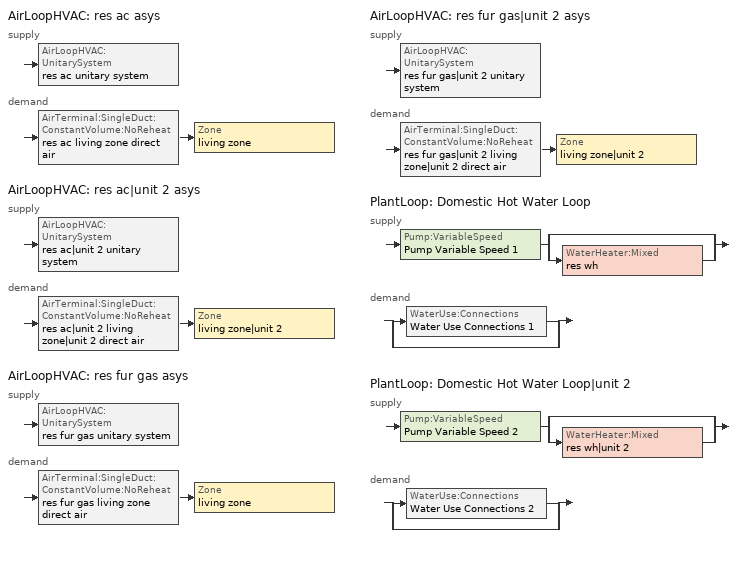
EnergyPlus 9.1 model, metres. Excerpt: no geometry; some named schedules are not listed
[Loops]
AirLoopHVAC 'res ac asys'
 supply: AirLoopHVAC:UnitarySystem 'res ac unitary system'
 demand: AirTerminal:SingleDuct:ConstantVolume:NoReheat 'res ac living zone direct air' > Zone 'living zone'
AirLoopHVAC 'res ac|unit 2 asys'
 supply: AirLoopHVAC:UnitarySystem 'res ac|unit 2 unitary system'
 demand: AirTerminal:SingleDuct:ConstantVolume:NoReheat 'res ac|unit 2 living zone|unit 2 direct air' > Zone 'living zone|unit 2'
AirLoopHVAC 'res fur gas asys'
 supply: AirLoopHVAC:UnitarySystem 'res fur gas unitary system'
 demand: AirTerminal:SingleDuct:ConstantVolume:NoReheat 'res fur gas living zone direct air' > Zone 'living zone'
AirLoopHVAC 'res fur gas|unit 2 asys'
 supply: AirLoopHVAC:UnitarySystem 'res fur gas|unit 2 unitary system'
 demand: AirTerminal:SingleDuct:ConstantVolume:NoReheat 'res fur gas|unit 2 living zone|unit 2 direct air' > Zone 'living zone|unit 2'
PlantLoop 'Domestic Hot Water Loop'
 supply: Pump:VariableSpeed 'Pump Variable Speed 1' > split
  | bypass
  | WaterHeater:Mixed 'res wh'
 demand: split
  | WaterUse:Connections 'Water Use Connections 1'
  | bypass
PlantLoop 'Domestic Hot Water Loop|unit 2'
 supply: Pump:VariableSpeed 'Pump Variable Speed 2' > split
  | bypass
  | WaterHeater:Mixed 'res wh|unit 2'
 demand: split
  | WaterUse:Connections 'Water Use Connections 2'
  | bypass
[ZoneControl:Thermostat] Control Object Type 1=ThermostatSetpoint:DualSetpoint
Name | Zone or ZoneList | Control Type Schedule | Control Name 1
living zone Thermostat | living zone | living zone Thermostat Schedule | living zone temperature setpoint
living zone|unit 2 Thermostat | living zone|unit 2 | living zone|unit 2 Thermostat Schedule | living zone|unit 2 temperature setpoint
[ThermostatSetpoint:DualSetpoint] Heating Setpoint Temperature Schedule=res heating setpoint; Cooling Setpoint Temperature Schedule=res cooling setpoint
living zone temperature setpoint; living zone|unit 2 temperature setpoint
[AirTerminal:SingleDuct:ConstantVolume:NoReheat] Availability Schedule=Always On Discrete; Maximum Air Flow Rate {m3/s}=0.141848
res fur gas living zone direct air; res ac living zone direct air; res fur gas|unit 2 living zone|unit 2 direct air; res ac|unit 2 living zone|unit 2 direct air
[Zone equipment]
living zone: res fur gas living zone direct air, res ac living zone direct air
living zone|unit 2: res fur gas|unit 2 living zone|unit 2 direct air, res ac|unit 2 living zone|unit 2 direct air
[AirLoopHVAC] Design Supply Air Flow Rate {m3/s}=0.141848
res ac asys; res ac|unit 2 asys; res fur gas asys; res fur gas|unit 2 asys
[Sizing:System] Type of Load to Size On=Sensible; Design Outdoor Air Flow Rate {m3/s}=Autosize; Central Heating Maximum System Air Flow Ratio=0.3; Preheat Design Temperature {C}=7; Preheat Design Humidity Ratio {kgWater/kgDryAir}=0.008; Precool Design Temperature {C}=12.8; Precool Design Humidity Ratio {kgWater/kgDryAir}=0.008; Central Cooling Design Supply Air Temperature {C}=12.8; Central Heating Design Supply Air Temperature {C}=16.7; Type of Zone Sum to Use=NonCoincident; 100% Outdoor Air in Cooling=Yes; 100% Outdoor Air in Heating=Yes; Central Cooling Design Supply Air Humidity Ratio {kgWater/kgDryAir}=0.0085; Central Heating Design Supply Air Humidity Ratio {kgWater/kgDryAir}=0.008; Cooling Supply Air Flow Rate Method=DesignDay; Cooling Supply Air Flow Rate {m3/s}=0; Cooling Supply Air Flow Rate Per Floor Area {m3/s-m2}=0.00996765; Cooling Fraction of Autosized Cooling Supply Air Flow Rate=1; Cooling Supply Air Flow Rate Per Unit Cooling Capacity {m3/s-W}=3.94755e-05; Heating Supply Air Flow Rate Method=DesignDay; Heating Supply Air Flow Rate {m3/s}=0; Heating Supply Air Flow Rate Per Floor Area {m3/s-m2}=0.00996765; Heating Fraction of Autosized Heating Supply Air Flow Rate=1; Heating Fraction of Autosized Cooling Supply Air Flow Rate=1; Heating Supply Air Flow Rate Per Unit Heating Capacity {m3/s-W}=3.15882e-05; System Outdoor Air Method=ZoneSum; Zone Maximum Outdoor Air Fraction=1; Cooling Design Capacity Method=CoolingDesignCapacity; Cooling Design Capacity {W}=Autosize; Cooling Design Capacity Per Floor Area {W/m2}=234.7; Fraction of Autosized Cooling Design Capacity=1; Heating Design Capacity Method=HeatingDesignCapacity; Heating Design Capacity {W}=Autosize; Heating Design Capacity Per Floor Area {W/m2}=157; Fraction of Autosized Heating Design Capacity=1; Central Cooling Capacity Control Method=OnOff
res ac asys; res ac|unit 2 asys; res fur gas asys; res fur gas|unit 2 asys
[AvailabilityManager:Scheduled] Schedule=Always On Discrete
res ac asys Availability Manager; res ac|unit 2 asys Availability Manager; res fur gas asys Availability Manager; res fur gas|unit 2 asys Availability Manager
[AirLoopHVAC:UnitarySystem] Control Type=Load; Dehumidification Control Type=None; Availability Schedule=Always On Discrete; Fan Placement=BlowThrough; Supply Air Fan Operating Mode Schedule=Always Off Discrete; DX Heating Coil Sizing Ratio=1; Use DOAS DX Cooling Coil=No; Minimum Supply Air Temperature {C}=2; Latent Load Control=SensibleOnlyLoadControl; Cooling Supply Air Flow Rate Method=SupplyAirFlowRate; Heating Supply Air Flow Rate Method=SupplyAirFlowRate; No Load Supply Air Flow Rate {m3/s}=0; Maximum Supply Air Temperature {C}=48.8889; Maximum Outdoor Dry-Bulb Temperature for Supplemental Heater Operation {C}=21; Maximum Cycling Rate {cycles/hr}=2.5; Heat Pump Time Constant {s}=60; Fraction of On-Cycle Power Use=0.01; Heat Pump Fan Delay Time {s}=60; Ancillary On-Cycle Electric Power {W}=0; Ancillary Off-Cycle Electric Power {W}=0
Name | Controlling Zone or Thermostat Location | Supply Fan | Cooling Coil | Cooling Supply Air Flow Rate {m3/s} | Heating Supply Air Flow Rate {m3/s} | Heating Coil
res ac unitary system | living zone | res ac clg supply fan | res ac cooling coil | 0.141094 | 0
res ac|unit 2 unitary system | living zone|unit 2 | res ac|unit 2 clg supply fan | res ac|unit 2 cooling coil | 0.140513 | 0
res fur gas unitary system | living zone | res fur gas htg supply fan |  | 0 | 0.141848 | res fur gas heating coil
res fur gas|unit 2 unitary system | living zone|unit 2 | res fur gas|unit 2 htg supply fan |  | 0 | 0.141848 | res fur gas|unit 2 heating coil
[Fan:OnOff] Availability Schedule=Always On Discrete; Fan Total Efficiency=0.75; Pressure Rise {Pa}=794.58; Maximum Flow Rate {m3/s}=0.141853; Motor Efficiency=1; Motor In Airstream Fraction=1
Name | Fan Power Ratio Function of Speed Ratio Curve | Fan Efficiency Ratio Function of Speed Ratio Curve
res ac clg supply fan | Fan On Off Power Curve 2 | Fan On Off Efficiency Curve 2
res ac|unit 2 clg supply fan | Fan On Off Power Curve 3 | Fan On Off Efficiency Curve 3
res fur gas htg supply fan | Fan On Off Power Curve | Fan On Off Efficiency Curve
res fur gas|unit 2 htg supply fan | Fan On Off Power Curve 1 | Fan On Off Efficiency Curve 1
[Coil:Cooling:DX:SingleSpeed] Availability Schedule=Always On Discrete; Gross Rated Sensible Heat Ratio=0.740403; Gross Rated Cooling COP {W/W}=3.95054; Rated Evaporator Fan Power Per Volume Flow Rate {W/(m3/s)}=773.391; Nominal Time for Condensate Removal to Begin {s}=1000; Ratio of Initial Moisture Evaporation Rate and Steady State Latent Capacity=1.5; Maximum Cycling Rate {cycles/hr}=3; Latent Capacity Time Constant {s}=45; Condenser Type=AirCooled; Evaporative Condenser Effectiveness=0; Evaporative Condenser Air Flow Rate {m3/s}=Autosize; Evaporative Condenser Pump Rated Power Consumption {W}=Autosize; Crankcase Heater Capacity {W}=0; Maximum Outdoor Dry-Bulb Temperature for Crankcase Heater Operation {C}=12.7778; Basin Heater Capacity {W/K}=0; Basin Heater Setpoint Temperature {C}=10
Name | Gross Rated Total Cooling Capacity {W} | Rated Air Flow Rate {m3/s} | Total Cooling Capacity Function of Temperature Curve | Total Cooling Capacity Function of Flow Fraction Curve | Energy Input Ratio Function of Temperature Curve | Energy Input Ratio Function of Flow Fraction Curve | Part Load Fraction Correlation Curve
res ac cooling coil | 2107.02 | 0.109171 | Cool-Cap-fT1 | Cool-Cap-fFF1 | Cool-EIR-fT1 | Cool-EIR-fFF1 | Cool-PLF-fPLR1
res ac|unit 2 cooling coil | 2098.35 | 0.108722 | Cool-Cap-fT1 1 | Cool-Cap-fFF1 1 | Cool-EIR-fT1 1 | Cool-EIR-fFF1 1 | Cool-PLF-fPLR1 1
[Coil:Heating:Fuel] Availability Schedule=Always On Discrete; Fuel Type=NaturalGas; Burner Efficiency=0.78; Nominal Capacity {W}=3989.43; Parasitic Electric Load {W}=76; Parasitic Fuel Load {W}=0
res fur gas heating coil; res fur gas|unit 2 heating coil
[PlantLoop] Fluid Type=Water; Maximum Loop Temperature {C}=100; Minimum Loop Temperature {C}=0; Maximum Loop Flow Rate {m3/s}=0.01; Minimum Loop Flow Rate {m3/s}=0; Plant Loop Volume {m3}=0.003; Load Distribution Scheme=Optimal; Plant Loop Demand Calculation Scheme=SingleSetpoint
Name | Plant Equipment Operation Scheme
Domestic Hot Water Loop | Domestic Hot Water Loop Operation Schemes
Domestic Hot Water Loop|unit 2 | Domestic Hot Water Loop|unit 2 Operation Schemes
[Sizing:Plant] Loop Type=Heating; Design Loop Exit Temperature {C}=52.6667; Loop Design Temperature Difference {deltaC}=5.55556; Sizing Option=NonCoincident; Zone Timesteps in Averaging Window=1; Coincident Sizing Factor Mode=None
Domestic Hot Water Loop; Domestic Hot Water Loop|unit 2
[Pump:VariableSpeed] Design Maximum Flow Rate {m3/s}=0.01; Design Pump Head {Pa}=1; Design Power Consumption {W}=0; Motor Efficiency=1; Fraction of Motor Inefficiencies to Fluid Stream=0; Coefficient 1 of the Part Load Performance Curve=0; Coefficient 2 of the Part Load Performance Curve=1; Coefficient 3 of the Part Load Performance Curve=0; Coefficient 4 of the Part Load Performance Curve=0; Design Minimum Flow Rate {m3/s}=0; Pump Control Type=Intermittent; Skin Loss Radiative Fraction=0.5; Design Power Sizing Method=PowerPerFlowPerPressure; Design Electric Power per Unit Flow Rate {W/(m3/s)}=348701.1; Design Shaft Power per Unit Flow Rate per Unit Head=1.28205; Design Minimum Flow Rate Fraction=0
Pump Variable Speed 1; Pump Variable Speed 2
[WaterHeater:Mixed] Tank Volume {m3}=0.143846; Deadband Temperature Difference {deltaC}=2; Maximum Temperature Limit {C}=99; Heater Control Type=Cycle; Heater Maximum Capacity {W}=11722.8; Heater Minimum Capacity {W}=0; Heater Ignition Minimum Flow Rate {m3/s}=0; Heater Ignition Delay {s}=0; Heater Fuel Type=FuelOil#1; Heater Thermal Efficiency=0.773298; Off Cycle Parasitic Fuel Consumption Rate {W}=0; Off Cycle Parasitic Fuel Type=Electricity; Off Cycle Parasitic Heat Fraction to Tank=0; On Cycle Parasitic Fuel Consumption Rate {W}=0; On Cycle Parasitic Fuel Type=Electricity; On Cycle Parasitic Heat Fraction to Tank=0; Ambient Temperature Indicator=Zone; Off Cycle Loss Coefficient to Ambient Temperature {W/K}=4.15693; Off Cycle Loss Fraction to Zone=0.64; On Cycle Loss Coefficient to Ambient Temperature {W/K}=4.15693; On Cycle Loss Fraction to Zone=1; Use Side Effectiveness=1; Source Side Effectiveness=1; Use Side Design Flow Rate {m3/s}=Autosize; Source Side Design Flow Rate {m3/s}=Autosize; Indirect Water Heating Recovery Time {hr}=1.5; Source Side Flow Control Mode=IndirectHeatPrimarySetpoint
Name | Setpoint Temperature Schedule | Ambient Temperature Zone
res wh | WH Setpoint Temp | living zone
res wh|unit 2 | WH Setpoint Temp 1 | living zone|unit 2
[SetpointManager:Scheduled] Control Variable=Temperature
Name | Schedule
Setpoint Manager Scheduled 1 | dhw temp
Setpoint Manager Scheduled 2 | dhw temp 1
[WaterUse:Connections]
Name | Water Use Equipment Name 1 | Water Use Equipment Name 2 | Water Use Equipment Name 3 | Water Use Equipment Name 4 | Water Use Equipment Name 5 | Water Use Equipment Name 6
Water Use Connections 1 | res shower | res sink | res bath | res shower dist=0.0 | res sink dist=0.0 | res bath dist=0.0
Water Use Connections 2 | res shower|unit 2 | res sink|unit 2 | res bath|unit 2 | res shower dist|unit 2=0.0 | res sink dist|unit 2=0.0 | res bath dist|unit 2=0.0
[WaterUse:Equipment]
Name | Peak Flow Rate {m3/s} | Flow Rate Fraction Schedule | Target Temperature Schedule | Zone
res shower | 0.000274695 | res shower schedule | res shower temperature schedule | living zone
res sink | 0.000212399 | res sink schedule | res sink temperature schedule | living zone
res bath | 0.000429619 | res bath schedule | res bath temperature schedule | living zone
res shower dist=0.0 | 0 | res shower schedule | res shower temperature schedule | living zone
res sink dist=0.0 | 0 | res sink schedule | res sink temperature schedule | living zone
res bath dist=0.0 | 0 | res bath schedule | res bath temperature schedule | living zone
res shower|unit 2 | 0.000274695 | res shower schedule 1 | res shower temperature schedule 1 | living zone|unit 2
res sink|unit 2 | 0.000212399 | res sink schedule 1 | res sink temperature schedule 1 | living zone|unit 2
res bath|unit 2 | 0.000429619 | res bath schedule 1 | res bath temperature schedule 1 | living zone|unit 2
res shower dist|unit 2=0.0 | 0 | res shower schedule 1 | res shower temperature schedule 1 | living zone|unit 2
res sink dist|unit 2=0.0 | 0 | res sink schedule 1 | res sink temperature schedule 1 | living zone|unit 2
res bath dist|unit 2=0.0 | 0 | res bath schedule 1 | res bath temperature schedule 1 | living zone|unit 2
[PlantEquipmentOperationSchemes] Control Scheme Object Type 1=PlantEquipmentOperation:HeatingLoad; Control Scheme Schedule Name 1=Always On Discrete
Name | Control Scheme Name 1
Domestic Hot Water Loop Operation Schemes | Domestic Hot Water Loop Heating Operation Scheme
Domestic Hot Water Loop|unit 2 Operation Schemes | Domestic Hot Water Loop|unit 2 Heating Operation Scheme
[PlantEquipmentOperation:HeatingLoad] Load Range Lower Limit 1 {W}=0; Load Range Upper Limit 1 {W}=1000000000
Name | Range Equipment List Name 1
Domestic Hot Water Loop Heating Operation Scheme | Domestic Hot Water Loop Heating Equipment List
Domestic Hot Water Loop|unit 2 Heating Operation Scheme | Domestic Hot Water Loop|unit 2 Heating Equipment List
[PlantEquipmentList]
Domestic Hot Water Loop Heating Equipment List: WaterHeater:Mixed, res wh
Domestic Hot Water Loop|unit 2 Heating Equipment List: WaterHeater:Mixed, res wh|unit 2
[ElectricLoadCenter:Distribution]
res photovoltaics elec load center dist: Generator List=res photovoltaics elec load center dist Generators; Generator Operation Scheme Type=Baseload; Electrical Buss Type=DirectCurrentWithInverter; Inverter=res photovoltaics inverter
[ElectricLoadCenter:Generators]
res photovoltaics elec load center dist Generators: Generator Name 1=res photovoltaics generator; Generator Object Type 1=Generator:PVWatts; Generator Rated Electric Power Output 1 {W}=2500
[Generator:PVWatts]
res photovoltaics generator: DC System Capacity {W}=2500; Module Type=Standard; Array Type=FixedRoofMounted; System Losses=0.14; Array Geometry Type=TiltAzimuth; Tilt Angle {deg}=0; Azimuth Angle {deg}=180; Ground Coverage Ratio=0.4
[ElectricLoadCenter:Inverter:PVWatts]
res photovoltaics inverter: DC to AC Size Ratio=1.1; Inverter Efficiency=0.96
[EnergyManagementSystem:Sensor]
Name | Output:Variable or Output:Meter Index Key | Output:Variable or Output:Meter
res_af_1_tin_s | living zone | Zone Mean Air Temperature
res_af_1_tt_s | living zone | Zone Outdoor Air Drybulb Temperature
res_af_2_tin_s | living zone|unit 2 | Zone Mean Air Temperature
res_af_2_tt_s | living zone|unit 2 | Zone Outdoor Air Drybulb Temperature
res_af_vw_s |  | Site Wind Speed
res_ds_res_ac_asys_fan_rtf_s | res ac clg supply fan | Fan Runtime Fraction
res_ds_res_ac_unit_2_asys_fan_rtf_s | res ac|unit 2 clg supply fan | Fan Runtime Fraction
res_ds_res_fur_gas_asys_fan_rtf_s | res fur gas htg supply fan | Fan Runtime Fraction
res_ds_res_fur_gas_unit_2_asys_fan_rtf_s | res fur gas|unit 2 htg supply fan | Fan Runtime Fraction
res_infil_1_bath_sch_s | res mv_1 bath exhaust schedule | Schedule Value
res_infil_1_range_sch_s | res mv_1 range exhaust schedule | Schedule Value
res_infil_1_wh_sch_s; res_infil_2_wh_sch_s | Always On Discrete | Schedule Value
res_infil_2_bath_sch_s | res mv_2 bath exhaust schedule | Schedule Value
res_infil_2_range_sch_s | res mv_2 range exhaust schedule | Schedule Value
res_nv_1_nva_s | res nv_1 avail schedule | Schedule Value
res_nv_1_sp_s | res nv_1 temp schedule | Schedule Value
res_nv_2_nva_s | res nv_2 avail schedule | Schedule Value
res_nv_2_sp_s | res nv_2 temp schedule | Schedule Value
res_nv_pb_s |  | Site Outdoor Air Barometric Pressure
res_nv_wt_s |  | Site Outdoor Air Humidity Ratio
res_shower_2_mixsp | res shower temperature schedule 1 | Schedule Value
res_shower_2_tout; res_shower_tout | res wh|unit 2 | Water Heater Use Side Outlet Temperature
res_shower_2_vol | res shower|unit 2 | Water Use Equipment Hot Water Volume
res_shower_mixsp | res shower temperature schedule | Schedule Value
res_shower_vol | res shower | Water Use Equipment Hot Water Volume
[EnergyManagementSystem:Actuator]
Name | Actuated Component Unique | Actuated Component Type | Actuated Component Control Type
res_infil_1_bath_fan_act | res infil_1 bath fan | ElectricEquipment | Electric Power Level
res_infil_1_flow_act | res infil_1 flow | Zone Infiltration | Air Exchange Flow Rate
res_infil_1_house_fan_act | res infil_1 house fan | ElectricEquipment | Electric Power Level
res_infil_1_range_fan_act | res infil_1 range fan | ElectricEquipment | Electric Power Level
res_infil_2_bath_fan_act | res infil_2 bath fan | ElectricEquipment | Electric Power Level
res_infil_2_flow_act | res infil_2 flow | Zone Infiltration | Air Exchange Flow Rate
res_infil_2_house_fan_act | res infil_2 house fan | ElectricEquipment | Electric Power Level
res_infil_2_range_fan_act | res infil_2 range fan | ElectricEquipment | Electric Power Level
res_nv_1_flow_act | res nv_1 flow | Zone Infiltration | Air Exchange Flow Rate
res_nv_2_flow_act | res nv_2 flow | Zone Infiltration | Air Exchange Flow Rate
[EnergyManagementSystem:Program]
res_infil_1_program: Set p_m = 0.14; Set p_s = 0.22; Set s_m = 270; Set s_s = 370; Set z_m = 9.99744; Set z_s = 2.4384; Set f_t = (((s_m/z_m)^p_m)*((z_s/s_s)^p_s)); Set Tdiff = res_af_1_tin_s-res_af_1_tt_s; Set dT = @Abs Tdiff; Set c = 0.0313; Set Cs = 0.0471; Set Cw = 0.1406; Set n = 0.67; Set sft = (f_t*0.7); Set temp1 = ((c*Cw)*((sft*res_af_vw_s)^(2*n)))^2; Set Qn = (((c*Cs*(dT^n))^2)+temp1)^0.5; Set Tdiff = res_af_1_tin_s-res_af_1_tt_s; Set dT = @Abs Tdiff; Set QWHV = res_infil_1_wh_sch_s*0.0184; Set Qrange = res_infil_1_range_sch_s*0.0472; Set Qdryer = 0.0; Set Qbath = res_infil_1_bath_sch_s*0.0472; Set QhpwhOut = 0; Set QhpwhIn = 0; Set QductsOut = 0; Set QductsIn = 0; Set Qout = QWHV+Qrange+Qbath+Qdryer+QhpwhOut+QductsOut; Set Qin = QhpwhIn+QductsIn; Set Qu = (@Abs (Qout-Qin)); Set Qb = (@Min Qout Qin); Set faneff_wh = 0.9438948864000002; Set res_infil_1_house_fan_act = (QWHV*300)/faneff_wh*1; Set faneff_sp = 0.4719474432000001; Set res_infil_1_range_fan_act = (Qrange*300)/faneff_sp; Set res_infil_1_bath_fan_act = (Qbath*300)/faneff_sp; Set Q_acctd_for_elsewhere = QhpwhOut+QhpwhIn+QductsOut+QductsIn; Set res_infil_1_flow_act = (((Qu^2)+(Qn^2))^0.5)-Q_acctd_for_elsewhere; Set res_infil_1_flow_act = (@Max res_infil_1_flow_act 0)
res_infil_2_program: Set p_m = 0.14; Set p_s = 0.22; Set s_m = 270; Set s_s = 370; Set z_m = 9.99744; Set z_s = 2.4384; Set f_t = (((s_m/z_m)^p_m)*((z_s/s_s)^p_s)); Set Tdiff = res_af_2_tin_s-res_af_2_tt_s; Set dT = @Abs Tdiff; Set c = 0.0313; Set Cs = 0.0471; Set Cw = 0.1406; Set n = 0.67; Set sft = (f_t*0.7); Set temp1 = ((c*Cw)*((sft*res_af_vw_s)^(2*n)))^2; Set Qn = (((c*Cs*(dT^n))^2)+temp1)^0.5; Set Tdiff = res_af_2_tin_s-res_af_2_tt_s; Set dT = @Abs Tdiff; Set QWHV = res_infil_2_wh_sch_s*0.0184; Set Qrange = res_infil_2_range_sch_s*0.0472; Set Qdryer = 0.0; Set Qbath = res_infil_2_bath_sch_s*0.0472; Set QhpwhOut = 0; Set QhpwhIn = 0; Set QductsOut = 0; Set QductsIn = 0; Set Qout = QWHV+Qrange+Qbath+Qdryer+QhpwhOut+QductsOut; Set Qin = QhpwhIn+QductsIn; Set Qu = (@Abs (Qout-Qin)); Set Qb = (@Min Qout Qin); Set faneff_wh = 0.9438948864000002; Set res_infil_2_house_fan_act = (QWHV*300)/faneff_wh*1; Set faneff_sp = 0.4719474432000001; Set res_infil_2_range_fan_act = (Qrange*300)/faneff_sp; Set res_infil_2_bath_fan_act = (Qbath*300)/faneff_sp; Set Q_acctd_for_elsewhere = QhpwhOut+QhpwhIn+QductsOut+QductsIn; Set res_infil_2_flow_act = (((Qu^2)+(Qn^2))^0.5)-Q_acctd_for_elsewhere; Set res_infil_2_flow_act = (@Max res_infil_2_flow_act 0)
res_nv_1_program: Set Tdiff = res_af_1_tin_s-res_af_1_tt_s; Set dT = (@Abs Tdiff); Set pt = (@RhFnTdbWPb res_af_1_tt_s res_nv_wt_s res_nv_pb_s); Set NVA = 5619.062524125089; Set Cs = 8.963020389461627e-05; Set Cw = 0.00012070110544924465; Set MNV = 1.1326738636800016; Set MHR = 0.0115; Set MRH = 0.7; Set temp1 = (res_nv_1_nva_s*NVA); Set SGNV = temp1*((((Cs*dT)+(Cw*(res_af_vw_s^2)))^0.5)/1000); If (res_nv_wt_s<MHR) && (pt<MRH) && (res_af_1_tin_s>res_nv_1_sp_s); Set temp2 = (res_af_1_tin_s-res_nv_1_sp_s); Set NVadj1 = temp2/(res_af_1_tin_s-res_af_1_tt_s); Set NVadj2 = (@Min NVadj1 1); Set NVadj3 = (@Max NVadj2 0); Set NVadj = SGNV*NVadj3; Set res_nv_1_flow_act = (@Min NVadj MNV); Else; Set res_nv_1_flow_act = 0; EndIf
res_nv_2_program: Set Tdiff = res_af_2_tin_s-res_af_2_tt_s; Set dT = (@Abs Tdiff); Set pt = (@RhFnTdbWPb res_af_2_tt_s res_nv_wt_s res_nv_pb_s); Set NVA = 5619.062524125166; Set Cs = 8.963020389461627e-05; Set Cw = 0.00012070110544924465; Set MNV = 1.1326738636800016; Set MHR = 0.0115; Set MRH = 0.7; Set temp1 = (res_nv_2_nva_s*NVA); Set SGNV = temp1*((((Cs*dT)+(Cw*(res_af_vw_s^2)))^0.5)/1000); If (res_nv_wt_s<MHR) && (pt<MRH) && (res_af_2_tin_s>res_nv_2_sp_s); Set temp2 = (res_af_2_tin_s-res_nv_2_sp_s); Set NVadj1 = temp2/(res_af_2_tin_s-res_af_2_tt_s); Set NVadj2 = (@Min NVadj1 1); Set NVadj3 = (@Max NVadj2 0); Set NVadj = SGNV*NVadj3; Set res_nv_2_flow_act = (@Min NVadj MNV); Else; Set res_nv_2_flow_act = 0; EndIf
res_shower_2_sag: If res_shower_2_vol > 0; Set ShowerTime=SystemTimeStep; Else; Set ShowerTime=0; EndIf; If (res_shower_2_vol > 0) && (res_shower_2_mixsp > res_shower_2_tout); Set ShowerSag=SystemTimeStep; Set ShowerE=res_shower_2_vol*4141170*(res_shower_2_mixsp-res_shower_2_tout); Else; Set ShowerSag=0; Set ShowerE=0; EndIf
res_shower_sag: If res_shower_vol > 0; Set ShowerTime=SystemTimeStep; Else; Set ShowerTime=0; EndIf; If (res_shower_vol > 0) && (res_shower_mixsp > res_shower_tout); Set ShowerSag=SystemTimeStep; Set ShowerE=res_shower_vol*4141170*(res_shower_mixsp-res_shower_tout); Else; Set ShowerSag=0; Set ShowerE=0; EndIf
[EnergyManagementSystem:ProgramCallingManager]
res af_1 program calling manager: BeginTimestepBeforePredictor; res_infil_1_program; res_nv_1_program
res af_2 program calling manager: BeginTimestepBeforePredictor; res_infil_2_program; res_nv_2_program
res shower sag: EndOfSystemTimestepAfterHVACReporting; res_shower_sag
res shower_2 sag: EndOfSystemTimestepAfterHVACReporting; res_shower_2_sag
[EnergyManagementSystem:OutputVariable] Type of Data in Variable=Summed; Update Frequency=SystemTimestep
Name | EMS Variable | EMS Program or Subroutine | Units
Shower Draw Time|unit 1 | ShowerTime | res_shower_sag | hr
Shower Draw Time|unit 2 | ShowerTime | res_shower_2_sag | hr
Unmet Shower Energy|unit 1 | ShowerE | res_shower_sag | J
Unmet Shower Energy|unit 2 | ShowerE | res_shower_2_sag | J
Unmet Shower Time|unit 1 | ShowerSag | res_shower_sag | hr
Unmet Shower Time|unit 2 | ShowerSag | res_shower_2_sag | hr
[Schedule:Compact]
living zone Thermostat Schedule; living zone|unit 2 Thermostat Schedule: Through: 12/31, For: AllDays, Until: 24:00, 4
[Schedule:Day:Interval]
res heating setpoint allday1; res heating setpoint allday2; res heating setpoint allday3; res heating setpoint allday4; res heating setpoint allday5; res heating setpoint allday6; res heating setpoint allday7; res heating setpoint allday8; res heating setpoint allday9; res heating setpoint allday10; res heating setpoint allday11; res heating setpoint allday12: No, 24:00, 21.6667
Schedule Day 6; Schedule Day 17; res bath schedule allday1; res bath schedule allday1 1; res bath schedule allday2; res bath schedule allday2 1; res bath schedule allday3; res bath schedule allday3 1; res bath schedule allday4; res bath schedule allday4 1; res bath schedule allday6; res bath schedule allday6 1; res bath schedule allday7; res bath schedule allday7 1; res shower schedule allday5; res shower schedule allday5 1; Schedule Day 10; Schedule Day 11; Schedule Day 12; Schedule Day 13; Schedule Day 8; Schedule Day 9: No, 24:00, 0
res heating setpoint summer design; res cooling setpoint summer design: No, 24:00, 23.8889
res heating setpoint winter design; res cooling setpoint winter design: No, 24:00, 21.1111
res cooling setpoint allday1; res cooling setpoint allday2; res cooling setpoint allday3; res cooling setpoint allday4; res cooling setpoint allday5; res cooling setpoint allday6; res cooling setpoint allday7; res cooling setpoint allday8; res cooling setpoint allday9; res cooling setpoint allday10; res cooling setpoint allday11; res cooling setpoint allday12: No, 24:00, 24.4444
res bath schedule allday5; res bath schedule allday5 1: No, 10:30, 0, 10:50, 0.361288, 24:00, 0
res shower schedule allday1; res shower schedule allday1 1: No, 17:50, 0, 18:00, 0.0792065, 18:10, 0.316826, 24:00, 0
res shower schedule allday2; res shower schedule allday2 1: No, 23:00, 0, 23:10, 0.248714, 24:00, 0
res shower schedule allday3; res shower schedule allday3 1: No, 09:40, 0, 10:00, 0.319912, 10:10, 0, 10:20, 0.464365, 24:00, 0
res shower schedule allday4; res shower schedule allday4 1: No, 08:10, 0, 08:20, 0.172128, 08:30, 0.258193, 24:00, 0
res shower schedule allday6; res shower schedule allday6 1: No, 05:10, 0, 05:20, 0.35256, 05:30, 0.493583, 21:20, 0, 21:30, 0.220132, 21:40, 0.366887, 24:00, 0
res shower schedule allday7; res shower schedule allday7 1: No, 03:50, 0, 04:00, 0.157899, 04:30, 0, 04:40, 0.489101, 04:50, 0.0978202, 09:40, 0, 09:50, 0.154225, 24:00, 0
res sink schedule allday1; res sink schedule allday1 1: No, 06:40, 0, 06:50, 0.0086028, 07:30, 0, 07:40, 0.0212629, 11:50, 0, 12:00, 0.01205, 12:10, 0.0746492, 12:40, 0, 12:50, 0.0014948, 14:00, 0, 14:10, 0.0018914, 14:30, 0, 14:40, 0.0430445, 15:30, 0, 15:40, 0.0015863, 15:50, 0.0124771, 16:00, 0.0140024, 18:10, 0, 18:20, 0.0001525, 18:40, 0, 18:50, 0.108054, 19:00, 0.0105552, 19:10, 0.0058572, 19:30, 0, 19:40, 0.002593, 21:00, 0, 21:10, 0.0084808, 21:20, 0.0346858, 22:10, 0, 22:20, 0.0104026, 22:50, 0, 23:00, 0.0011897, 24:00, 0
res sink schedule allday2; res sink schedule allday2 1: No, 07:30, 0, 07:40, 0.0137584, 07:50, 0, 08:00, 0.0368517, 09:50, 0, 10:00, 0.111562, 10:10, 0.0028066, 10:20, 0, 10:30, 0.0716901, 12:30, 0, 12:40, 0.028432, 15:20, 0, 15:30, 0.0456376, 17:20, 0, 17:30, 0.0330994, 19:10, 0, 19:20, 0.0031117, 19:30, 0.0042709, 24:00, 0
res sink schedule allday3; res sink schedule allday3 1: No, 00:30, 0, 00:40, 0.0021049, 03:30, 0, 03:40, 0.0138499, 03:50, 0.0053386, 11:10, 0, 11:20, 0.0322758, 11:30, 0.0024405, 13:20, 0, 13:30, 0.0039048, 14:20, 0, 14:30, 0.0010677, 16:30, 0, 16:40, 0.0026236, 17:00, 0, 17:10, 0.0176327, 18:30, 0, 18:40, 0.0690055, 22:20, 0, 22:30, 0.0258389, 22:40, 0.0006406, 23:10, 0, 23:20, 0.0341672, 24:00, 0
res sink schedule allday4; res sink schedule allday4 1: No, 01:50, 0, 02:00, 0.03554, 04:50, 0, 05:00, 0.0367907, 07:00, 0, 07:10, 0.0053996, 07:20, 0.0198597, 07:30, 0.0270592, 08:20, 0, 08:30, 0.0179683, 08:40, 0.0655889, 08:50, 0.0573215, 09:00, 0, 09:10, 0.138987, 10:30, 0, 10:40, 0.0021354, 11:10, 0, 11:20, 0.144966, 11:30, 0.143319, 11:40, 0.0082062, 11:50, 0.0019829, 12:00, 0.0206833, 14:10, 0, 14:20, 0.0084808, 14:30, 0.00241, 14:40, 0, 14:50, 0.0370653, 15:50, 0, 16:00, 0.0349298, 17:10, 0, 17:20, 0.0017389, 17:50, 0, 18:00, 0.035662, 18:10, 0.0040268, 19:00, 0, 19:10, 0.151373, 22:20, 0, 22:30, 0.0772118, 24:00, 0
res sink schedule allday5; res sink schedule allday5 1: No, 00:10, 0.0152837, 06:10, 0, 06:20, 0.202196, 06:30, 0.354088, 07:40, 0, 07:50, 0.0074436, 12:00, 0, 12:10, 0.0003356, 12:20, 0.0276693, 12:40, 0, 12:50, 0.0931361, 13:10, 0, 13:20, 0.0402379, 14:10, 0, 14:20, 0.0084198, 17:00, 0, 17:10, 0.050488, 17:30, 0, 17:40, 0.0607687, 18:00, 0, 18:10, 0.0286455, 19:30, 0, 19:40, 0.0096095, 20:00, 0, 20:10, 0.0325808, 22:40, 0, 22:50, 0.033435, 24:00, 0
res sink schedule allday6; res sink schedule allday6 1: No, 01:40, 0, 01:50, 0.156315, 06:10, 0, 06:20, 0.0126602, 08:00, 0, 08:10, 0.0030506, 08:20, 0.0008847, 08:40, 0, 08:50, 0.0012508, 09:50, 0, 10:00, 0.132947, 12:00, 0, 12:10, 0.0358756, 13:40, 0, 13:50, 0.0626601, 14:00, 0.0663819, 15:00, 0, 15:10, 0.0149481, 15:50, 0, 16:00, 0.0352655, 16:50, 0, 17:00, 0.0036608, 17:20, 0, 17:30, 0.033496, 17:40, 0, 17:50, 0.0455765, 18:00, 0.0424649, 18:10, 0.0245882, 18:20, 0.0461866, 18:30, 0.190055, 18:40, 0.0491153, 19:10, 0, 19:20, 0.0698597, 19:30, 0, 19:40, 0.0044844, 19:50, 0.0025016, 22:00, 0, 22:10, 0.0629652, 23:00, 0, 23:10, 0.0049115, 24:00, 0
res sink schedule allday7; res sink schedule allday7 1: No, 05:20, 0, 05:30, 0.0002135, 05:40, 0.0007931, 06:00, 0, 06:10, 0.0058267, 06:40, 0, 06:50, 0.266565, 07:00, 0.0653753, 07:10, 0, 07:20, 0.0323673, 09:00, 0, 09:10, 0.0221477, 09:50, 0, 10:00, 0.0261134, 11:40, 0, 11:50, 0.00964, 12:20, 0, 12:30, 0.0394753, 16:00, 0, 16:10, 0.158145, 16:20, 0.0459426, 16:30, 0.0755339, 16:40, 0.0537828, 17:10, 0, 17:20, 0.140635, 17:30, 0.0449664, 17:40, 0.0014338, 18:40, 0, 18:50, 0.0034777, 19:00, 0.0079621, 21:00, 0, 21:10, 0.059701, 21:20, 0.0100061, 22:40, 0, 22:50, 0.0027456, 23:30, 0, 23:40, 9.15e-05, 23:50, 0.047895, 24:00, 0
[Schedule:Week:Daily]
res heating setpoint Week Rule - Jan1-Jan6: Schedule Day 6, res heating setpoint allday1, res heating setpoint allday1, res heating setpoint allday1, res heating setpoint allday1, res heating setpoint allday1, res heating setpoint allday1, Schedule Day 6, res heating setpoint summer design, res heating setpoint winter design, Schedule Day 6, Schedule Day 6
res heating setpoint Week Rule - Jan7-Jan27: res heating setpoint allday1, res heating setpoint allday1, res heating setpoint allday1, res heating setpoint allday1, res heating setpoint allday1, res heating setpoint allday1, res heating setpoint allday1, Schedule Day 6, res heating setpoint summer design, res heating setpoint winter design, Schedule Day 6, Schedule Day 6
res heating setpoint Week Rule - Jan28-Feb3: res heating setpoint allday1, res heating setpoint allday1, res heating setpoint allday1, res heating setpoint allday1, res heating setpoint allday2, res heating setpoint allday2, res heating setpoint allday2, Schedule Day 6, res heating setpoint summer design, res heating setpoint winter design, Schedule Day 6, Schedule Day 6
res heating setpoint Week Rule - Feb4-Feb24: res heating setpoint allday2, res heating setpoint allday2, res heating setpoint allday2, res heating setpoint allday2, res heating setpoint allday2, res heating setpoint allday2, res heating setpoint allday2, Schedule Day 6, res heating setpoint summer design, res heating setpoint winter design, Schedule Day 6, Schedule Day 6
res heating setpoint Week Rule - Feb25-Mar3: res heating setpoint allday2, res heating setpoint allday2, res heating setpoint allday2, res heating setpoint allday2, res heating setpoint allday3, res heating setpoint allday3, res heating setpoint allday3, Schedule Day 6, res heating setpoint summer design, res heating setpoint winter design, Schedule Day 6, Schedule Day 6
res heating setpoint Week Rule - Mar4-Mar31: res heating setpoint allday3, res heating setpoint allday3, res heating setpoint allday3, res heating setpoint allday3, res heating setpoint allday3, res heating setpoint allday3, res heating setpoint allday3, Schedule Day 6, res heating setpoint summer design, res heating setpoint winter design, Schedule Day 6, Schedule Day 6
res heating setpoint Week Rule - Apr1-Apr28: res heating setpoint allday4, res heating setpoint allday4, res heating setpoint allday4, res heating setpoint allday4, res heating setpoint allday4, res heating setpoint allday4, res heating setpoint allday4, Schedule Day 6, res heating setpoint summer design, res heating setpoint winter design, Schedule Day 6, Schedule Day 6
res heating setpoint Week Rule - Apr29-May5: res heating setpoint allday4, res heating setpoint allday4, res heating setpoint allday5, res heating setpoint allday5, res heating setpoint allday5, res heating setpoint allday5, res heating setpoint allday5, Schedule Day 6, res heating setpoint summer design, res heating setpoint winter design, Schedule Day 6, Schedule Day 6
res heating setpoint Week Rule - May6-May26: res heating setpoint allday5, res heating setpoint allday5, res heating setpoint allday5, res heating setpoint allday5, res heating setpoint allday5, res heating setpoint allday5, res heating setpoint allday5, Schedule Day 6, res heating setpoint summer design, res heating setpoint winter design, Schedule Day 6, Schedule Day 6
res heating setpoint Week Rule - May27-Jun2: res heating setpoint allday5, res heating setpoint allday5, res heating setpoint allday5, res heating setpoint allday5, res heating setpoint allday5, res heating setpoint allday6, res heating setpoint allday6, Schedule Day 6, res heating setpoint summer design, res heating setpoint winter design, Schedule Day 6, Schedule Day 6
res heating setpoint Week Rule - Jun3-Jun30: res heating setpoint allday6, res heating setpoint allday6, res heating setpoint allday6, res heating setpoint allday6, res heating setpoint allday6, res heating setpoint allday6, res heating setpoint allday6, Schedule Day 6, res heating setpoint summer design, res heating setpoint winter design, Schedule Day 6, Schedule Day 6
res heating setpoint Week Rule - Jul1-Jul28: res heating setpoint allday7, res heating setpoint allday7, res heating setpoint allday7, res heating setpoint allday7, res heating setpoint allday7, res heating setpoint allday7, res heating setpoint allday7, Schedule Day 6, res heating setpoint summer design, res heating setpoint winter design, Schedule Day 6, Schedule Day 6
res heating setpoint Week Rule - Jul29-Aug4: res heating setpoint allday7, res heating setpoint allday7, res heating setpoint allday7, res heating setpoint allday8, res heating setpoint allday8, res heating setpoint allday8, res heating setpoint allday8, Schedule Day 6, res heating setpoint summer design, res heating setpoint winter design, Schedule Day 6, Schedule Day 6
res heating setpoint Week Rule - Aug5-Aug25: res heating setpoint allday8, res heating setpoint allday8, res heating setpoint allday8, res heating setpoint allday8, res heating setpoint allday8, res heating setpoint allday8, res heating setpoint allday8, Schedule Day 6, res heating setpoint summer design, res heating setpoint winter design, Schedule Day 6, Schedule Day 6
res heating setpoint Week Rule - Aug26-Sep1: res heating setpoint allday8, res heating setpoint allday8, res heating setpoint allday8, res heating setpoint allday8, res heating setpoint allday8, res heating setpoint allday8, res heating setpoint allday9, Schedule Day 6, res heating setpoint summer design, res heating setpoint winter design, Schedule Day 6, Schedule Day 6
res heating setpoint Week Rule - Sep2-Sep29: res heating setpoint allday9, res heating setpoint allday9, res heating setpoint allday9, res heating setpoint allday9, res heating setpoint allday9, res heating setpoint allday9, res heating setpoint allday9, Schedule Day 6, res heating setpoint summer design, res heating setpoint winter design, Schedule Day 6, Schedule Day 6
res heating setpoint Week Rule - Sep30-Oct6: res heating setpoint allday9, res heating setpoint allday10, res heating setpoint allday10, res heating setpoint allday10, res heating setpoint allday10, res heating setpoint allday10, res heating setpoint allday10, Schedule Day 6, res heating setpoint summer design, res heating setpoint winter design, Schedule Day 6, Schedule Day 6
res heating setpoint Week Rule - Oct7-Oct27: res heating setpoint allday10, res heating setpoint allday10, res heating setpoint allday10, res heating setpoint allday10, res heating setpoint allday10, res heating setpoint allday10, res heating setpoint allday10, Schedule Day 6, res heating setpoint summer design, res heating setpoint winter design, Schedule Day 6, Schedule Day 6
res heating setpoint Week Rule - Oct28-Nov3: res heating setpoint allday10, res heating setpoint allday10, res heating setpoint allday10, res heating setpoint allday10, res heating setpoint allday11, res heating setpoint allday11, res heating setpoint allday11, Schedule Day 6, res heating setpoint summer design, res heating setpoint winter design, Schedule Day 6, Schedule Day 6
res heating setpoint Week Rule - Nov4-Nov24: res heating setpoint allday11, res heating setpoint allday11, res heating setpoint allday11, res heating setpoint allday11, res heating setpoint allday11, res heating setpoint allday11, res heating setpoint allday11, Schedule Day 6, res heating setpoint summer design, res heating setpoint winter design, Schedule Day 6, Schedule Day 6
res heating setpoint Week Rule - Nov25-Dec1: res heating setpoint allday11, res heating setpoint allday11, res heating setpoint allday11, res heating setpoint allday11, res heating setpoint allday11, res heating setpoint allday11, res heating setpoint allday12, Schedule Day 6, res heating setpoint summer design, res heating setpoint winter design, Schedule Day 6, Schedule Day 6
res heating setpoint Week Rule - Dec2-Dec31: res heating setpoint allday12, res heating setpoint allday12, res heating setpoint allday12, res heating setpoint allday12, res heating setpoint allday12, res heating setpoint allday12, res heating setpoint allday12, Schedule Day 6, res heating setpoint summer design, res heating setpoint winter design, Schedule Day 6, Schedule Day 6
res cooling setpoint Week Rule - Jan1-Jan6: Schedule Day 17, res cooling setpoint allday1, res cooling setpoint allday1, res cooling setpoint allday1, res cooling setpoint allday1, res cooling setpoint allday1, res cooling setpoint allday1, Schedule Day 17, res cooling setpoint summer design, res cooling setpoint winter design, Schedule Day 17, Schedule Day 17
res cooling setpoint Week Rule - Jan7-Jan27: res cooling setpoint allday1, res cooling setpoint allday1, res cooling setpoint allday1, res cooling setpoint allday1, res cooling setpoint allday1, res cooling setpoint allday1, res cooling setpoint allday1, Schedule Day 17, res cooling setpoint summer design, res cooling setpoint winter design, Schedule Day 17, Schedule Day 17
res cooling setpoint Week Rule - Jan28-Feb3: res cooling setpoint allday1, res cooling setpoint allday1, res cooling setpoint allday1, res cooling setpoint allday1, res cooling setpoint allday2, res cooling setpoint allday2, res cooling setpoint allday2, Schedule Day 17, res cooling setpoint summer design, res cooling setpoint winter design, Schedule Day 17, Schedule Day 17
res cooling setpoint Week Rule - Feb4-Feb24: res cooling setpoint allday2, res cooling setpoint allday2, res cooling setpoint allday2, res cooling setpoint allday2, res cooling setpoint allday2, res cooling setpoint allday2, res cooling setpoint allday2, Schedule Day 17, res cooling setpoint summer design, res cooling setpoint winter design, Schedule Day 17, Schedule Day 17
res cooling setpoint Week Rule - Feb25-Mar3: res cooling setpoint allday2, res cooling setpoint allday2, res cooling setpoint allday2, res cooling setpoint allday2, res cooling setpoint allday3, res cooling setpoint allday3, res cooling setpoint allday3, Schedule Day 17, res cooling setpoint summer design, res cooling setpoint winter design, Schedule Day 17, Schedule Day 17
res cooling setpoint Week Rule - Mar4-Mar31: res cooling setpoint allday3, res cooling setpoint allday3, res cooling setpoint allday3, res cooling setpoint allday3, res cooling setpoint allday3, res cooling setpoint allday3, res cooling setpoint allday3, Schedule Day 17, res cooling setpoint summer design, res cooling setpoint winter design, Schedule Day 17, Schedule Day 17
res cooling setpoint Week Rule - Apr1-Apr28: res cooling setpoint allday4, res cooling setpoint allday4, res cooling setpoint allday4, res cooling setpoint allday4, res cooling setpoint allday4, res cooling setpoint allday4, res cooling setpoint allday4, Schedule Day 17, res cooling setpoint summer design, res cooling setpoint winter design, Schedule Day 17, Schedule Day 17
res cooling setpoint Week Rule - Apr29-May5: res cooling setpoint allday4, res cooling setpoint allday4, res cooling setpoint allday5, res cooling setpoint allday5, res cooling setpoint allday5, res cooling setpoint allday5, res cooling setpoint allday5, Schedule Day 17, res cooling setpoint summer design, res cooling setpoint winter design, Schedule Day 17, Schedule Day 17
res cooling setpoint Week Rule - May6-May26: res cooling setpoint allday5, res cooling setpoint allday5, res cooling setpoint allday5, res cooling setpoint allday5, res cooling setpoint allday5, res cooling setpoint allday5, res cooling setpoint allday5, Schedule Day 17, res cooling setpoint summer design, res cooling setpoint winter design, Schedule Day 17, Schedule Day 17
res cooling setpoint Week Rule - May27-Jun2: res cooling setpoint allday5, res cooling setpoint allday5, res cooling setpoint allday5, res cooling setpoint allday5, res cooling setpoint allday5, res cooling setpoint allday6, res cooling setpoint allday6, Schedule Day 17, res cooling setpoint summer design, res cooling setpoint winter design, Schedule Day 17, Schedule Day 17
res cooling setpoint Week Rule - Jun3-Jun30: res cooling setpoint allday6, res cooling setpoint allday6, res cooling setpoint allday6, res cooling setpoint allday6, res cooling setpoint allday6, res cooling setpoint allday6, res cooling setpoint allday6, Schedule Day 17, res cooling setpoint summer design, res cooling setpoint winter design, Schedule Day 17, Schedule Day 17
res cooling setpoint Week Rule - Jul1-Jul28: res cooling setpoint allday7, res cooling setpoint allday7, res cooling setpoint allday7, res cooling setpoint allday7, res cooling setpoint allday7, res cooling setpoint allday7, res cooling setpoint allday7, Schedule Day 17, res cooling setpoint summer design, res cooling setpoint winter design, Schedule Day 17, Schedule Day 17
res cooling setpoint Week Rule - Jul29-Aug4: res cooling setpoint allday7, res cooling setpoint allday7, res cooling setpoint allday7, res cooling setpoint allday8, res cooling setpoint allday8, res cooling setpoint allday8, res cooling setpoint allday8, Schedule Day 17, res cooling setpoint summer design, res cooling setpoint winter design, Schedule Day 17, Schedule Day 17
res cooling setpoint Week Rule - Aug5-Aug25: res cooling setpoint allday8, res cooling setpoint allday8, res cooling setpoint allday8, res cooling setpoint allday8, res cooling setpoint allday8, res cooling setpoint allday8, res cooling setpoint allday8, Schedule Day 17, res cooling setpoint summer design, res cooling setpoint winter design, Schedule Day 17, Schedule Day 17
res cooling setpoint Week Rule - Aug26-Sep1: res cooling setpoint allday8, res cooling setpoint allday8, res cooling setpoint allday8, res cooling setpoint allday8, res cooling setpoint allday8, res cooling setpoint allday8, res cooling setpoint allday9, Schedule Day 17, res cooling setpoint summer design, res cooling setpoint winter design, Schedule Day 17, Schedule Day 17
res cooling setpoint Week Rule - Sep2-Sep29: res cooling setpoint allday9, res cooling setpoint allday9, res cooling setpoint allday9, res cooling setpoint allday9, res cooling setpoint allday9, res cooling setpoint allday9, res cooling setpoint allday9, Schedule Day 17, res cooling setpoint summer design, res cooling setpoint winter design, Schedule Day 17, Schedule Day 17
res cooling setpoint Week Rule - Sep30-Oct6: res cooling setpoint allday9, res cooling setpoint allday10, res cooling setpoint allday10, res cooling setpoint allday10, res cooling setpoint allday10, res cooling setpoint allday10, res cooling setpoint allday10, Schedule Day 17, res cooling setpoint summer design, res cooling setpoint winter design, Schedule Day 17, Schedule Day 17
res cooling setpoint Week Rule - Oct7-Oct27: res cooling setpoint allday10, res cooling setpoint allday10, res cooling setpoint allday10, res cooling setpoint allday10, res cooling setpoint allday10, res cooling setpoint allday10, res cooling setpoint allday10, Schedule Day 17, res cooling setpoint summer design, res cooling setpoint winter design, Schedule Day 17, Schedule Day 17
res cooling setpoint Week Rule - Oct28-Nov3: res cooling setpoint allday10, res cooling setpoint allday10, res cooling setpoint allday10, res cooling setpoint allday10, res cooling setpoint allday11, res cooling setpoint allday11, res cooling setpoint allday11, Schedule Day 17, res cooling setpoint summer design, res cooling setpoint winter design, Schedule Day 17, Schedule Day 17
res cooling setpoint Week Rule - Nov4-Nov24: res cooling setpoint allday11, res cooling setpoint allday11, res cooling setpoint allday11, res cooling setpoint allday11, res cooling setpoint allday11, res cooling setpoint allday11, res cooling setpoint allday11, Schedule Day 17, res cooling setpoint summer design, res cooling setpoint winter design, Schedule Day 17, Schedule Day 17
res cooling setpoint Week Rule - Nov25-Dec1: res cooling setpoint allday11, res cooling setpoint allday11, res cooling setpoint allday11, res cooling setpoint allday11, res cooling setpoint allday11, res cooling setpoint allday11, res cooling setpoint allday12, Schedule Day 17, res cooling setpoint summer design, res cooling setpoint winter design, Schedule Day 17, Schedule Day 17
res cooling setpoint Week Rule - Dec2-Dec31: res cooling setpoint allday12, res cooling setpoint allday12, res cooling setpoint allday12, res cooling setpoint allday12, res cooling setpoint allday12, res cooling setpoint allday12, res cooling setpoint allday12, Schedule Day 17, res cooling setpoint summer design, res cooling setpoint winter design, Schedule Day 17, Schedule Day 17
res bath schedule Week Rule - Jan1-Jan6: Schedule Day 10, res bath schedule allday1, res bath schedule allday2, res bath schedule allday3, res bath schedule allday4, res bath schedule allday5, res bath schedule allday6, Schedule Day 10, Schedule Day 10, Schedule Day 10, Schedule Day 10, Schedule Day 10
res bath schedule Week Rule - Jan7-Dec31: res bath schedule allday7, res bath schedule allday1, res bath schedule allday2, res bath schedule allday3, res bath schedule allday4, res bath schedule allday5, res bath schedule allday6, Schedule Day 10, Schedule Day 10, Schedule Day 10, Schedule Day 10, Schedule Day 10
res bath schedule 1 Week Rule - Jan1-Jan6: Schedule Day 13, res bath schedule allday1 1, res bath schedule allday2 1, res bath schedule allday3 1, res bath schedule allday4 1, res bath schedule allday5 1, res bath schedule allday6 1, Schedule Day 13, Schedule Day 13, Schedule Day 13, Schedule Day 13, Schedule Day 13
res bath schedule 1 Week Rule - Jan7-Dec31: res bath schedule allday7 1, res bath schedule allday1 1, res bath schedule allday2 1, res bath schedule allday3 1, res bath schedule allday4 1, res bath schedule allday5 1, res bath schedule allday6 1, Schedule Day 13, Schedule Day 13, Schedule Day 13, Schedule Day 13, Schedule Day 13
res shower schedule Week Rule - Jan1-Jan6: Schedule Day 8, res shower schedule allday1, res shower schedule allday2, res shower schedule allday3, res shower schedule allday4, res shower schedule allday5, res shower schedule allday6, Schedule Day 8, Schedule Day 8, Schedule Day 8, Schedule Day 8, Schedule Day 8
res shower schedule Week Rule - Jan7-Dec31: res shower schedule allday7, res shower schedule allday1, res shower schedule allday2, res shower schedule allday3, res shower schedule allday4, res shower schedule allday5, res shower schedule allday6, Schedule Day 8, Schedule Day 8, Schedule Day 8, Schedule Day 8, Schedule Day 8
res shower schedule 1 Week Rule - Jan1-Jan6: Schedule Day 11, res shower schedule allday1 1, res shower schedule allday2 1, res shower schedule allday3 1, res shower schedule allday4 1, res shower schedule allday5 1, res shower schedule allday6 1, Schedule Day 11, Schedule Day 11, Schedule Day 11, Schedule Day 11, Schedule Day 11
res shower schedule 1 Week Rule - Jan7-Dec31: res shower schedule allday7 1, res shower schedule allday1 1, res shower schedule allday2 1, res shower schedule allday3 1, res shower schedule allday4 1, res shower schedule allday5 1, res shower schedule allday6 1, Schedule Day 11, Schedule Day 11, Schedule Day 11, Schedule Day 11, Schedule Day 11
res sink schedule Week Rule - Jan1-Jan6: Schedule Day 9, res sink schedule allday1, res sink schedule allday2, res sink schedule allday3, res sink schedule allday4, res sink schedule allday5, res sink schedule allday6, Schedule Day 9, Schedule Day 9, Schedule Day 9, Schedule Day 9, Schedule Day 9
res sink schedule Week Rule - Jan7-Dec31: res sink schedule allday7, res sink schedule allday1, res sink schedule allday2, res sink schedule allday3, res sink schedule allday4, res sink schedule allday5, res sink schedule allday6, Schedule Day 9, Schedule Day 9, Schedule Day 9, Schedule Day 9, Schedule Day 9
res sink schedule 1 Week Rule - Jan1-Jan6: Schedule Day 12, res sink schedule allday1 1, res sink schedule allday2 1, res sink schedule allday3 1, res sink schedule allday4 1, res sink schedule allday5 1, res sink schedule allday6 1, Schedule Day 12, Schedule Day 12, Schedule Day 12, Schedule Day 12, Schedule Day 12
res sink schedule 1 Week Rule - Jan7-Dec31: res sink schedule allday7 1, res sink schedule allday1 1, res sink schedule allday2 1, res sink schedule allday3 1, res sink schedule allday4 1, res sink schedule allday5 1, res sink schedule allday6 1, Schedule Day 12, Schedule Day 12, Schedule Day 12, Schedule Day 12, Schedule Day 12
[Schedule:Year]
res heating setpoint: res heating setpoint Week Rule - Jan1-Jan6, 1, 1, 1, 6, res heating setpoint Week Rule - Jan7-Jan27, 1, 7, 1, 27, res heating setpoint Week Rule - Jan28-Feb3, 1, 28, 2, 3, res heating setpoint Week Rule - Feb4-Feb24, 2, 4, 2, 24, res heating setpoint Week Rule - Feb25-Mar3, 2, 25, 3, 3, res heating setpoint Week Rule - Mar4-Mar31, 3, 4, 3, 31, res heating setpoint Week Rule - Apr1-Apr28, 4, 1, 4, 28, res heating setpoint Week Rule - Apr29-May5, 4, 29, 5, 5, res heating setpoint Week Rule - May6-May26, 5, 6, 5, 26, res heating setpoint Week Rule - May27-Jun2, 5, 27, 6, 2, res heating setpoint Week Rule - Jun3-Jun30, 6, 3, 6, 30, res heating setpoint Week Rule - Jul1-Jul28, 7, 1, 7, 28, res heating setpoint Week Rule - Jul29-Aug4, 7, 29, 8, 4, res heating setpoint Week Rule - Aug5-Aug25, 8, 5, 8, 25, res heating setpoint Week Rule - Aug26-Sep1, 8, 26, 9, 1, res heating setpoint Week Rule - Sep2-Sep29, 9, 2, 9, 29, res heating setpoint Week Rule - Sep30-Oct6, 9, 30, 10, 6, res heating setpoint Week Rule - Oct7-Oct27, 10, 7, 10, 27, res heating setpoint Week Rule - Oct28-Nov3, 10, 28, 11, 3, res heating setpoint Week Rule - Nov4-Nov24, 11, 4, 11, 24, res heating setpoint Week Rule - Nov25-Dec1, 11, 25, 12, 1, res heating setpoint Week Rule - Dec2-Dec31, 12, 2, 12, 31
res cooling setpoint: res cooling setpoint Week Rule - Jan1-Jan6, 1, 1, 1, 6, res cooling setpoint Week Rule - Jan7-Jan27, 1, 7, 1, 27, res cooling setpoint Week Rule - Jan28-Feb3, 1, 28, 2, 3, res cooling setpoint Week Rule - Feb4-Feb24, 2, 4, 2, 24, res cooling setpoint Week Rule - Feb25-Mar3, 2, 25, 3, 3, res cooling setpoint Week Rule - Mar4-Mar31, 3, 4, 3, 31, res cooling setpoint Week Rule - Apr1-Apr28, 4, 1, 4, 28, res cooling setpoint Week Rule - Apr29-May5, 4, 29, 5, 5, res cooling setpoint Week Rule - May6-May26, 5, 6, 5, 26, res cooling setpoint Week Rule - May27-Jun2, 5, 27, 6, 2, res cooling setpoint Week Rule - Jun3-Jun30, 6, 3, 6, 30, res cooling setpoint Week Rule - Jul1-Jul28, 7, 1, 7, 28, res cooling setpoint Week Rule - Jul29-Aug4, 7, 29, 8, 4, res cooling setpoint Week Rule - Aug5-Aug25, 8, 5, 8, 25, res cooling setpoint Week Rule - Aug26-Sep1, 8, 26, 9, 1, res cooling setpoint Week Rule - Sep2-Sep29, 9, 2, 9, 29, res cooling setpoint Week Rule - Sep30-Oct6, 9, 30, 10, 6, res cooling setpoint Week Rule - Oct7-Oct27, 10, 7, 10, 27, res cooling setpoint Week Rule - Oct28-Nov3, 10, 28, 11, 3, res cooling setpoint Week Rule - Nov4-Nov24, 11, 4, 11, 24, res cooling setpoint Week Rule - Nov25-Dec1, 11, 25, 12, 1, res cooling setpoint Week Rule - Dec2-Dec31, 12, 2, 12, 31
res bath schedule: res bath schedule Week Rule - Jan1-Jan6, 1, 1, 1, 6, res bath schedule Week Rule - Jan7-Dec31, 1, 7, 12, 31
res bath schedule 1: res bath schedule 1 Week Rule - Jan1-Jan6, 1, 1, 1, 6, res bath schedule 1 Week Rule - Jan7-Dec31, 1, 7, 12, 31
res mv_1 bath exhaust schedule: res mv_1 bath exhaust schedule Week Rule - Jan1-Jan6, 1, 1, 1, 6, res mv_1 bath exhaust schedule Week Rule - Jan7-Jan27, 1, 7, 1, 27, res mv_1 bath exhaust schedule Week Rule - Jan28-Feb3, 1, 28, 2, 3, res mv_1 bath exhaust schedule Week Rule - Feb4-Feb24, 2, 4, 2, 24, res mv_1 bath exhaust schedule Week Rule - Feb25-Mar3, 2, 25, 3, 3, res mv_1 bath exhaust schedule Week Rule - Mar4-Mar31, 3, 4, 3, 31, res mv_1 bath exhaust schedule Week Rule - Apr1-Apr28, 4, 1, 4, 28, res mv_1 bath exhaust schedule Week Rule - Apr29-May5, 4, 29, 5, 5, res mv_1 bath exhaust schedule Week Rule - May6-May26, 5, 6, 5, 26, res mv_1 bath exhaust schedule Week Rule - May27-Jun2, 5, 27, 6, 2, res mv_1 bath exhaust schedule Week Rule - Jun3-Jun30, 6, 3, 6, 30, res mv_1 bath exhaust schedule Week Rule - Jul1-Jul28, 7, 1, 7, 28, res mv_1 bath exhaust schedule Week Rule - Jul29-Aug4, 7, 29, 8, 4, res mv_1 bath exhaust schedule Week Rule - Aug5-Aug25, 8, 5, 8, 25, res mv_1 bath exhaust schedule Week Rule - Aug26-Sep1, 8, 26, 9, 1, res mv_1 bath exhaust schedule Week Rule - Sep2-Sep29, 9, 2, 9, 29, res mv_1 bath exhaust schedule Week Rule - Sep30-Oct6, 9, 30, 10, 6, res mv_1 bath exhaust schedule Week Rule - Oct7-Oct27, 10, 7, 10, 27, res mv_1 bath exhaust schedule Week Rule - Oct28-Nov3, 10, 28, 11, 3, res mv_1 bath exhaust schedule Week Rule - Nov4-Nov24, 11, 4, 11, 24, res mv_1 bath exhaust schedule Week Rule - Nov25-Dec1, 11, 25, 12, 1, res mv_1 bath exhaust schedule Week Rule - Dec2-Dec31, 12, 2, 12, 31
res mv_1 range exhaust schedule: res mv_1 range exhaust schedule Week Rule - Jan1-Jan6, 1, 1, 1, 6, res mv_1 range exhaust schedule Week Rule - Jan7-Jan27, 1, 7, 1, 27, res mv_1 range exhaust schedule Week Rule - Jan28-Feb3, 1, 28, 2, 3, res mv_1 range exhaust schedule Week Rule - Feb4-Feb24, 2, 4, 2, 24, res mv_1 range exhaust schedule Week Rule - Feb25-Mar3, 2, 25, 3, 3, res mv_1 range exhaust schedule Week Rule - Mar4-Mar31, 3, 4, 3, 31, res mv_1 range exhaust schedule Week Rule - Apr1-Apr28, 4, 1, 4, 28, res mv_1 range exhaust schedule Week Rule - Apr29-May5, 4, 29, 5, 5, res mv_1 range exhaust schedule Week Rule - May6-May26, 5, 6, 5, 26, res mv_1 range exhaust schedule Week Rule - May27-Jun2, 5, 27, 6, 2, res mv_1 range exhaust schedule Week Rule - Jun3-Jun30, 6, 3, 6, 30, res mv_1 range exhaust schedule Week Rule - Jul1-Jul28, 7, 1, 7, 28, res mv_1 range exhaust schedule Week Rule - Jul29-Aug4, 7, 29, 8, 4, res mv_1 range exhaust schedule Week Rule - Aug5-Aug25, 8, 5, 8, 25, res mv_1 range exhaust schedule Week Rule - Aug26-Sep1, 8, 26, 9, 1, res mv_1 range exhaust schedule Week Rule - Sep2-Sep29, 9, 2, 9, 29, res mv_1 range exhaust schedule Week Rule - Sep30-Oct6, 9, 30, 10, 6, res mv_1 range exhaust schedule Week Rule - Oct7-Oct27, 10, 7, 10, 27, res mv_1 range exhaust schedule Week Rule - Oct28-Nov3, 10, 28, 11, 3, res mv_1 range exhaust schedule Week Rule - Nov4-Nov24, 11, 4, 11, 24, res mv_1 range exhaust schedule Week Rule - Nov25-Dec1, 11, 25, 12, 1, res mv_1 range exhaust schedule Week Rule - Dec2-Dec31, 12, 2, 12, 31
res shower schedule: res shower schedule Week Rule - Jan1-Jan6, 1, 1, 1, 6, res shower schedule Week Rule - Jan7-Dec31, 1, 7, 12, 31
res shower schedule 1: res shower schedule 1 Week Rule - Jan1-Jan6, 1, 1, 1, 6, res shower schedule 1 Week Rule - Jan7-Dec31, 1, 7, 12, 31
res sink schedule: res sink schedule Week Rule - Jan1-Jan6, 1, 1, 1, 6, res sink schedule Week Rule - Jan7-Dec31, 1, 7, 12, 31
res sink schedule 1: res sink schedule 1 Week Rule - Jan1-Jan6, 1, 1, 1, 6, res sink schedule 1 Week Rule - Jan7-Dec31, 1, 7, 12, 31
[Schedule:Constant]
Name | Hourly Value
Always Off Discrete | 0
Always On Discrete | 1
dhw temp; dhw temp 1; WH Setpoint Temp; WH Setpoint Temp 1 | 52.6667
res bath temperature schedule; res bath temperature schedule 1; res shower temperature schedule; res shower temperature schedule 1; res sink temperature schedule; res sink temperature schedule 1 | 43.3333
[Curve:Exponent] Coefficient1 Constant=1; Coefficient2 Constant=0; Coefficient3 Constant=0; Minimum Value of x {BasedOnField A2}=0; Maximum Value of x {BasedOnField A2}=1
Fan On Off Power Curve 2; Fan On Off Power Curve 3; Fan On Off Power Curve; Fan On Off Power Curve 1
[Curve:Cubic] Coefficient1 Constant=1; Coefficient2 x=0; Coefficient3 x**2=0; Coefficient4 x**3=0; Minimum Value of x {BasedOnField A2}=0; Maximum Value of x {BasedOnField A2}=1
Fan On Off Efficiency Curve 2; Fan On Off Efficiency Curve 3; Fan On Off Efficiency Curve; Fan On Off Efficiency Curve 1
[Curve:Biquadratic] Minimum Value of x {BasedOnField A2}=13.88; Maximum Value of x {BasedOnField A2}=23.88; Minimum Value of y {BasedOnField A3}=18.33; Maximum Value of y {BasedOnField A3}=51.66
Name | Coefficient1 Constant | Coefficient2 x | Coefficient3 x**2 | Coefficient4 y | Coefficient5 y**2 | Coefficient6 x*y
Cool-Cap-fT1; Cool-Cap-fT1 1 | 1.5509 | -0.0750501 | 0.00309714 | 0.00240111 | -5.0544e-05 | -0.000427281
Cool-EIR-fT1; Cool-EIR-fT1 1 | -0.304283 | 0.118048 | -0.00342467 | -0.00626191 | 0.000695427 | -0.000469975
[Curve:Quadratic] Minimum Value of x {BasedOnField A2}=0
Name | Coefficient1 Constant | Coefficient2 x | Coefficient3 x**2 | Maximum Value of x {BasedOnField A2} | Minimum Curve Output {BasedOnField A3} | Maximum Curve Output {BasedOnField A3}
Cool-Cap-fFF1; Cool-Cap-fFF1 1 | 0.718605 | 0.4101 | -0.128705 | 2 | 0 | 2
Cool-EIR-fFF1; Cool-EIR-fFF1 1 | 1.323 | -0.477711 | 0.154712 | 2 | 0 | 2
Cool-PLF-fPLR1; Cool-PLF-fPLR1 1 | 0.93 | 0.07 | 0 | 1 | 0.7 | 1
